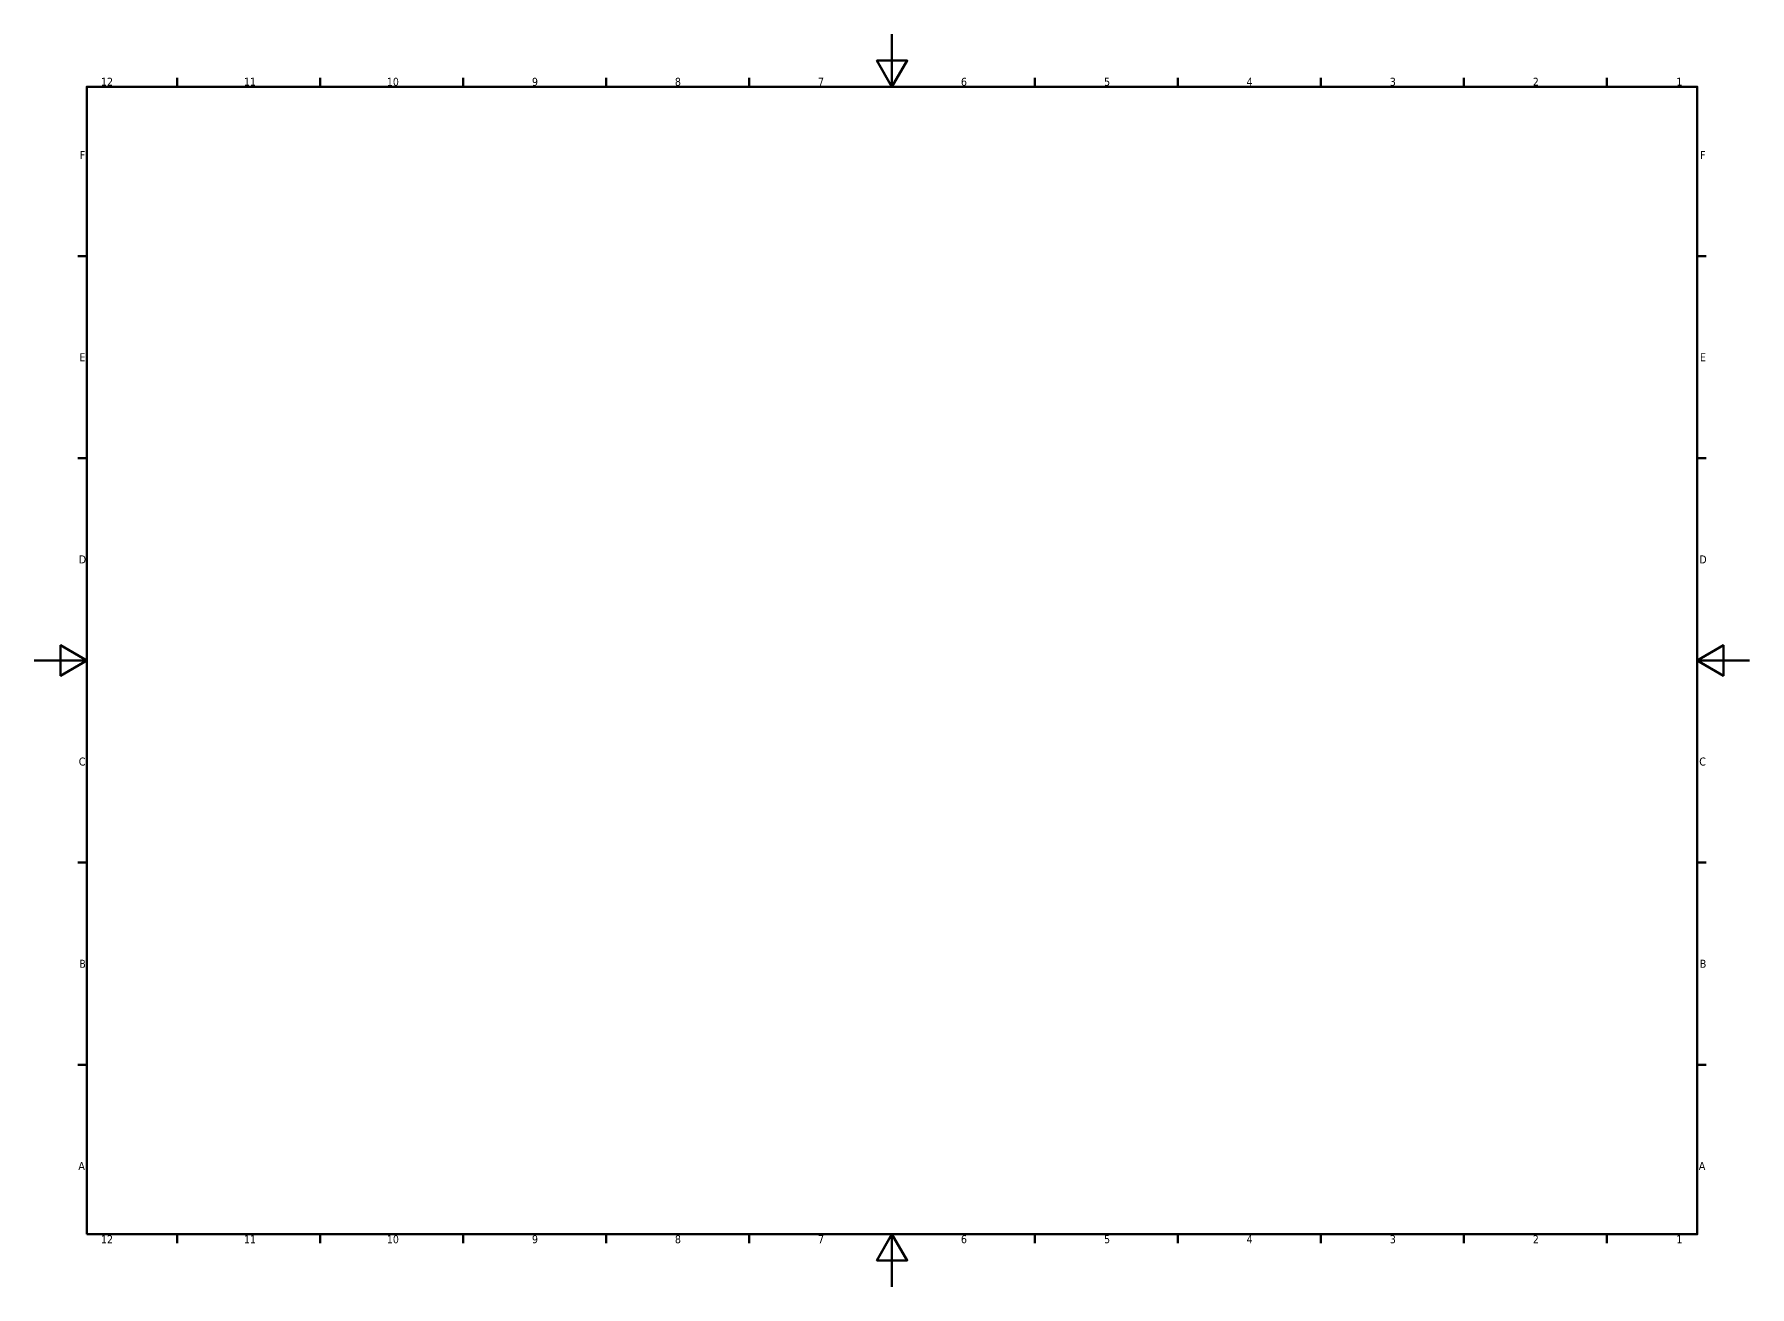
# Model space of a CAD drawing. Header units: inches. Extents: x -3.7 to 31.8, y -0.3 to 62.6.
# Drawn here: x 0 to 25.72, y -0.3 to 18.48 of the extents above; entities that cross this region are included whole.
import ezdxf

# ---------------------------------------------------------------- set-up
doc = ezdxf.new("R2010")
doc.units = ezdxf.units.IN
doc.header["$MEASUREMENT"] = 0
doc.layers.get('0').update_dxf_attribs({"lineweight": 25})
doc.layers.add('Border (ANSI)', color=7, linetype='Continuous', lineweight=70)
doc.styles.add('Note Text (ANSI)', font='tahoma.ttf')

# ---------------------------------------------------------------- blocks, each defined once
blk = doc.blocks.new('Borders Default Border (2)')
at = {"layer": 'Border (ANSI)'}
for p, q in [((2.144, 17.697), (2.144, 17.833)), ((4.287, 17.697), (4.287, 17.833)), ((6.431, 17.697), (6.431, 17.833)), ((8.575, 17.697), (8.575, 17.833)), ((10.719, 17.697), (10.719, 17.833)), ((15.006, 17.697), (15.006, 17.833)), ((17.15, 17.697), (17.15, 17.833)), ((19.293, 17.697), (19.293, 17.833)), ((21.437, 17.697), (21.437, 17.833)), ((23.581, 17.697), (23.581, 17.833)), ((0.787, 15.157), (0.652, 15.157)), ((24.937, 15.157), (25.073, 15.157)), ((0.787, 12.126), (0.652, 12.126)), ((24.937, 12.126), (25.073, 12.126)), ((0.787, 6.063), (0.652, 6.063)), ((24.937, 6.063), (25.073, 6.063)), ((0.787, 3.031), (0.652, 3.031)), ((24.937, 3.031), (25.073, 3.031)), ((2.144, 0.492), (2.144, 0.356)), ((4.287, 0.492), (4.287, 0.356)), ((6.431, 0.492), (6.431, 0.356)), ((8.575, 0.492), (8.575, 0.356)), ((10.719, 0.492), (10.719, 0.356)), ((15.006, 0.492), (15.006, 0.356)), ((17.15, 0.492), (17.15, 0.356)), ((19.293, 0.492), (19.293, 0.356)), ((21.437, 0.492), (21.437, 0.356)), ((23.581, 0.492), (23.581, 0.356))]:
    blk.add_line(p, q, dxfattribs=at)
at = {"layer": 'Border (ANSI)', "flags": 128}
for points in [[(12.862, 18.484), (12.862, 17.697), (12.635, 18.091), (13.09, 18.091), (12.862, 17.697)], [(0.787, 0.492), (0.787, 17.697), (24.937, 17.697), (24.937, 0.492), (0.787, 0.492)], [(0, 9.094), (0.787, 9.094), (0.394, 9.322), (0.394, 8.867), (0.787, 9.094)], [(25.724, 9.094), (24.937, 9.094), (25.331, 9.322), (25.331, 8.867), (24.937, 9.094)], [(12.862, -0.295), (12.862, 0.492), (12.635, 0.098), (13.09, 0.098), (12.862, 0.492)]]:
    blk.add_lwpolyline(points, dxfattribs=at)
at = {"layer": 'Border (ANSI)', "char_height": 0.12, "attachment_point": 7, "style": 'Note Text (ANSI)'}
for s, insert in [('12', (1, 17.713)), ('11', (3.143, 17.713)), ('10', (5.287, 17.71)), ('9', (7.463, 17.71)), ('8', (9.607, 17.71)), ('7', (11.753, 17.713)), ('6', (13.896, 17.71)), ('5', (16.043, 17.71)), ('4', (18.18, 17.713)), ('3', (20.328, 17.71)), ('2', (22.472, 17.713)), ('1', (24.625, 17.713)), ('F', (0.681, 16.613)), ('F', (24.982, 16.613)), ('E', (0.677, 13.582)), ('E', (24.978, 13.582)), ('D', (0.668, 10.55)), ('D', (24.969, 10.55)), ('C', (0.667, 7.517)), ('C', (24.968, 7.517)), ('B', (0.675, 4.487)), ('B', (24.976, 4.487)), ('A', (0.661, 1.456)), ('A', (24.962, 1.456)), ('12', (1, 0.356)), ('11', (3.143, 0.356)), ('10', (5.287, 0.354)), ('9', (7.463, 0.354)), ('8', (9.607, 0.354)), ('7', (11.753, 0.356)), ('6', (13.896, 0.354)), ('5', (16.043, 0.354)), ('4', (18.18, 0.356)), ('3', (20.328, 0.354)), ('2', (22.472, 0.356)), ('1', (24.625, 0.356))]:
    blk.add_mtext(s, dxfattribs=dict(at, insert=insert))

msp = doc.modelspace()

# ---------------------------------------------------------------- block references
msp.add_blockref('Borders Default Border (2)', (0, 0))

doc.saveas('drawing.dxf')
